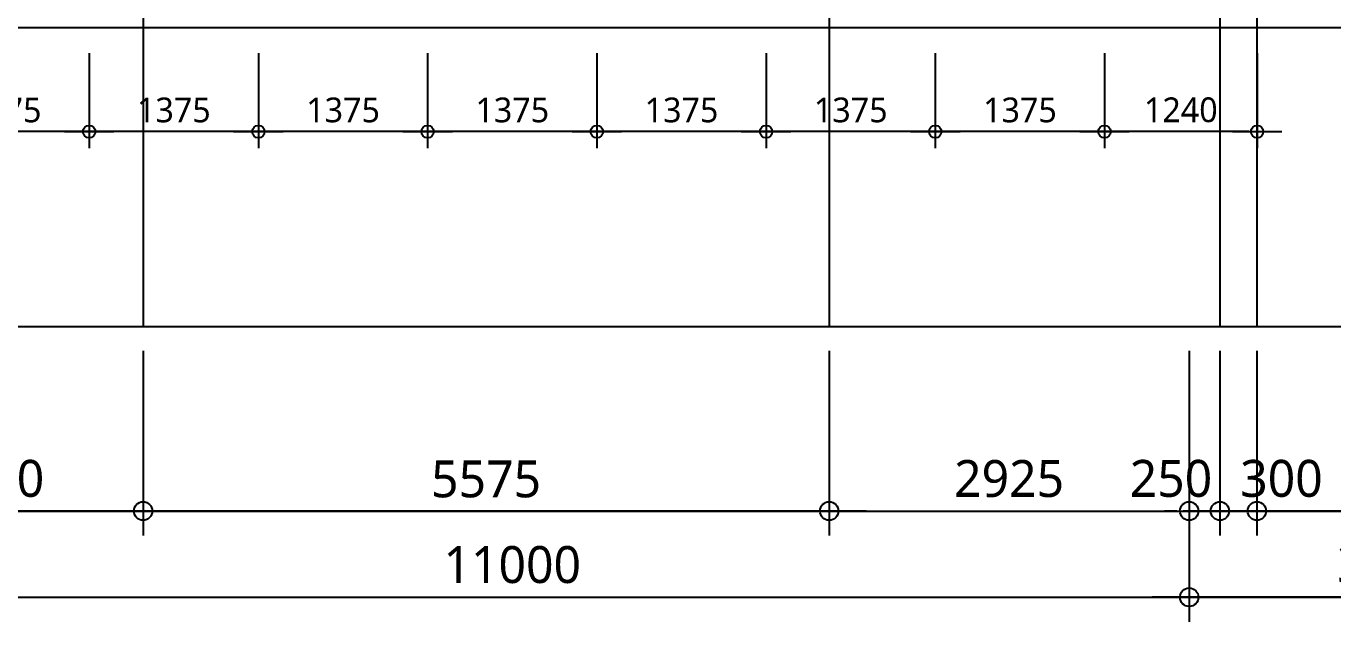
# Model space of a CAD drawing. Header units: millimetres. Extents: x 3775 to 244986, y 1861 to 55808.
# Drawn here: x 217558 to 228176, y 5982 to 10820 of the extents above; entities that cross this region are included whole.
import ezdxf

# ---------------------------------------------------------------- set-up
doc = ezdxf.new("R2010")
doc.units = ezdxf.units.MM
doc.header["$LTSCALE"] = 100
doc.header["$MEASUREMENT"] = 0
doc.header["$PDSIZE"] = -10
doc.linetypes.add('CEN', pattern=[62, 60, -1, 0, -1])
doc.layers.get('0').update_dxf_attribs({"linetype": 'CONTINUOUS'})
doc.layers.get('Defpoints').update_dxf_attribs({"color": 171, "linetype": 'CONTINUOUS'})
doc.layers.add('CEN(ST)', color=1, linetype='CEN')
doc.layers.add('NDIM', color=7, linetype='CONTINUOUS')
doc.styles.add('CGS', font='cgse', dxfattribs={"bigfont": 'cgs'})
doc.styles.add('나눔바른고딕', font='NanumBarunGothic.ttf')
doc.dimstyles.new('NDIM 1200', dxfattribs={"dimscale": 75, "dimtxt": 3, "dimasz": 1, "dimexe": 2, "dimexo": 2, "dimgap": 1, "dimtad": 1, "dimdec": 0, "dimdsep": 46, "dimtxsty": 'CGS', "dimblk": 'DOT0', "dimcen": 1, "dimdle": 8, "dimclrd": 256, "dimclre": 256, "dimclrt": 256, "dimadec": 0, "dimazin": 0, "dimtfac": 1, "dimtdec": 0, "dimtix": 1, "dimtmove": 2, "dimatfit": 3, "dimldrblk": 'DOT0', "dimfxl": 1, "dimtolj": 1, "dimtzin": 0, "dimlwd": -1, "dimlwe": -1, "dimarcsym": 0})

# ---------------------------------------------------------------- blocks, each defined once
blk = doc.blocks.new('DOT0')
blk.add_line((-3, 0), (3, 0))
at = {"color": 6}
blk.add_circle((0, 0), 0.75, dxfattribs=at)
blk = doc.blocks.new('*D346')
at = {"layer": 'Defpoints', "color": 0, "ltscale": 0.4, "transparency": 16777216}
for p in [(216008, 8382), (227008, 8382), (227008, 6182)]:
    blk.add_point(p, dxfattribs=at)
at = {"layer": 'NDIM', "ltscale": 0.4, "transparency": 16777216}
for p, q in [((216008, 8182), (216008, 5982)), ((227008, 8182), (227008, 5982)), ((216108, 6182), (226908, 6182))]:
    blk.add_line(p, q, dxfattribs=at)
at = {"layer": 'NDIM', "ltscale": 0.4, "transparency": 16777216, "xscale": 100, "yscale": 100, "zscale": 100, "rotation": 180}
blk.add_blockref('DOT0', (216008, 6182), dxfattribs=at)
at = {"layer": 'NDIM', "ltscale": 0.4, "transparency": 16777216, "xscale": 100, "yscale": 100, "zscale": 100}
blk.add_blockref('DOT0', (227008, 6182), dxfattribs=at)
at = {"layer": 'NDIM', "ltscale": 0.4, "transparency": 16777216, "insert": (221508, 6445), "char_height": 300, "attachment_point": 5, "style": '나눔바른고딕'}
blk.add_mtext('\\A1;11000', dxfattribs=at)
blk = doc.blocks.new('*D387')
at = {"layer": 'Defpoints', "color": 0, "ltscale": 0.4, "transparency": 16777216}
for p in [(216695, 10733), (218070, 10733), (216695, 9963)]:
    blk.add_point(p, dxfattribs=at)
at = {"layer": 'NDIM', "ltscale": 0.4, "transparency": 16777216}
for p, q in [((216695, 10599), (216695, 9829)), ((218070, 10599), (218070, 9829)), ((218003, 9963), (216762, 9963))]:
    blk.add_line(p, q, dxfattribs=at)
at = {"layer": 'NDIM', "ltscale": 0.4, "transparency": 16777216, "xscale": 67, "yscale": 67, "zscale": 67, "rotation": 180}
blk.add_blockref('DOT0', (216695, 9963), dxfattribs=at)
at = {"layer": 'NDIM', "ltscale": 0.4, "transparency": 16777216, "xscale": 67, "yscale": 67, "zscale": 67}
blk.add_blockref('DOT0', (218070, 9963), dxfattribs=at)
at = {"layer": 'NDIM', "ltscale": 0.4, "transparency": 16777216, "insert": (217383, 10138), "char_height": 201, "attachment_point": 5, "style": '나눔바른고딕'}
blk.add_mtext('\\A1;1375', dxfattribs=at)
blk = doc.blocks.new('*D388')
at = {"layer": 'Defpoints', "color": 0, "ltscale": 0.4, "transparency": 16777216}
for p in [(216695, 10733), (218070, 10733), (216695, 9963)]:
    blk.add_point(p, dxfattribs=at)
at = {"layer": 'NDIM', "ltscale": 0.4, "transparency": 16777216}
for p, q in [((216695, 10599), (216695, 9829)), ((218070, 10599), (218070, 9829)), ((218003, 9963), (216762, 9963))]:
    blk.add_line(p, q, dxfattribs=at)
at = {"layer": 'NDIM', "ltscale": 0.4, "transparency": 16777216, "xscale": 67, "yscale": 67, "zscale": 67, "rotation": 180}
blk.add_blockref('DOT0', (216695, 9963), dxfattribs=at)
at = {"layer": 'NDIM', "ltscale": 0.4, "transparency": 16777216, "xscale": 67, "yscale": 67, "zscale": 67}
blk.add_blockref('DOT0', (218070, 9963), dxfattribs=at)
at = {"layer": 'NDIM', "ltscale": 0.4, "transparency": 16777216, "insert": (217383, 10138), "char_height": 201, "attachment_point": 5, "style": '나눔바른고딕'}
blk.add_mtext('\\A1;1375', dxfattribs=at)
blk = doc.blocks.new('*D389')
at = {"layer": 'Defpoints', "color": 0, "ltscale": 0.4, "transparency": 16777216}
for p in [(218070, 10733), (219445, 10733), (218070, 9963)]:
    blk.add_point(p, dxfattribs=at)
at = {"layer": 'NDIM', "ltscale": 0.4, "transparency": 16777216}
for p, q in [((218070, 10599), (218070, 9829)), ((219445, 10599), (219445, 9829)), ((219378, 9963), (218137, 9963))]:
    blk.add_line(p, q, dxfattribs=at)
at = {"layer": 'NDIM', "ltscale": 0.4, "transparency": 16777216, "xscale": 67, "yscale": 67, "zscale": 67, "rotation": 180}
blk.add_blockref('DOT0', (218070, 9963), dxfattribs=at)
at = {"layer": 'NDIM', "ltscale": 0.4, "transparency": 16777216, "xscale": 67, "yscale": 67, "zscale": 67}
blk.add_blockref('DOT0', (219445, 9963), dxfattribs=at)
at = {"layer": 'NDIM', "ltscale": 0.4, "transparency": 16777216, "insert": (218758, 10138), "char_height": 201, "attachment_point": 5, "style": '나눔바른고딕'}
blk.add_mtext('\\A1;1375', dxfattribs=at)
blk = doc.blocks.new('*D390')
at = {"layer": 'Defpoints', "color": 0, "ltscale": 0.4, "transparency": 16777216}
for p in [(219445, 10733), (220820, 10733), (219445, 9963)]:
    blk.add_point(p, dxfattribs=at)
at = {"layer": 'NDIM', "ltscale": 0.4, "transparency": 16777216}
for p, q in [((219445, 10599), (219445, 9829)), ((220820, 10599), (220820, 9829)), ((220753, 9963), (219512, 9963))]:
    blk.add_line(p, q, dxfattribs=at)
at = {"layer": 'NDIM', "ltscale": 0.4, "transparency": 16777216, "xscale": 67, "yscale": 67, "zscale": 67, "rotation": 180}
blk.add_blockref('DOT0', (219445, 9963), dxfattribs=at)
at = {"layer": 'NDIM', "ltscale": 0.4, "transparency": 16777216, "xscale": 67, "yscale": 67, "zscale": 67}
blk.add_blockref('DOT0', (220820, 9963), dxfattribs=at)
at = {"layer": 'NDIM', "ltscale": 0.4, "transparency": 16777216, "insert": (220133, 10138), "char_height": 201, "attachment_point": 5, "style": '나눔바른고딕'}
blk.add_mtext('\\A1;1375', dxfattribs=at)
blk = doc.blocks.new('*D391')
at = {"layer": 'Defpoints', "color": 0, "ltscale": 0.4, "transparency": 16777216}
for p in [(220820, 10733), (222195, 10733), (220820, 9963)]:
    blk.add_point(p, dxfattribs=at)
at = {"layer": 'NDIM', "ltscale": 0.4, "transparency": 16777216}
for p, q in [((220820, 10599), (220820, 9829)), ((222195, 10599), (222195, 9829)), ((222128, 9963), (220887, 9963))]:
    blk.add_line(p, q, dxfattribs=at)
at = {"layer": 'NDIM', "ltscale": 0.4, "transparency": 16777216, "xscale": 67, "yscale": 67, "zscale": 67, "rotation": 180}
blk.add_blockref('DOT0', (220820, 9963), dxfattribs=at)
at = {"layer": 'NDIM', "ltscale": 0.4, "transparency": 16777216, "xscale": 67, "yscale": 67, "zscale": 67}
blk.add_blockref('DOT0', (222195, 9963), dxfattribs=at)
at = {"layer": 'NDIM', "ltscale": 0.4, "transparency": 16777216, "insert": (221508, 10138), "char_height": 201, "attachment_point": 5, "style": '나눔바른고딕'}
blk.add_mtext('\\A1;1375', dxfattribs=at)
blk = doc.blocks.new('*D392')
at = {"layer": 'Defpoints', "color": 0, "ltscale": 0.4, "transparency": 16777216}
for p in [(222195, 10733), (223570, 10733), (222195, 9963)]:
    blk.add_point(p, dxfattribs=at)
at = {"layer": 'NDIM', "ltscale": 0.4, "transparency": 16777216}
for p, q in [((222195, 10599), (222195, 9829)), ((223570, 10599), (223570, 9829)), ((223503, 9963), (222262, 9963))]:
    blk.add_line(p, q, dxfattribs=at)
at = {"layer": 'NDIM', "ltscale": 0.4, "transparency": 16777216, "xscale": 67, "yscale": 67, "zscale": 67, "rotation": 180}
blk.add_blockref('DOT0', (222195, 9963), dxfattribs=at)
at = {"layer": 'NDIM', "ltscale": 0.4, "transparency": 16777216, "xscale": 67, "yscale": 67, "zscale": 67}
blk.add_blockref('DOT0', (223570, 9963), dxfattribs=at)
at = {"layer": 'NDIM', "ltscale": 0.4, "transparency": 16777216, "insert": (222883, 10138), "char_height": 201, "attachment_point": 5, "style": '나눔바른고딕'}
blk.add_mtext('\\A1;1375', dxfattribs=at)
blk = doc.blocks.new('*D393')
at = {"layer": 'Defpoints', "color": 0, "ltscale": 0.4, "transparency": 16777216}
for p in [(223570, 10733), (224945, 10733), (223570, 9963)]:
    blk.add_point(p, dxfattribs=at)
at = {"layer": 'NDIM', "ltscale": 0.4, "transparency": 16777216}
for p, q in [((223570, 10599), (223570, 9829)), ((224945, 10599), (224945, 9829)), ((224878, 9963), (223637, 9963))]:
    blk.add_line(p, q, dxfattribs=at)
at = {"layer": 'NDIM', "ltscale": 0.4, "transparency": 16777216, "xscale": 67, "yscale": 67, "zscale": 67, "rotation": 180}
blk.add_blockref('DOT0', (223570, 9963), dxfattribs=at)
at = {"layer": 'NDIM', "ltscale": 0.4, "transparency": 16777216, "xscale": 67, "yscale": 67, "zscale": 67}
blk.add_blockref('DOT0', (224945, 9963), dxfattribs=at)
at = {"layer": 'NDIM', "ltscale": 0.4, "transparency": 16777216, "insert": (224258, 10138), "char_height": 201, "attachment_point": 5, "style": '나눔바른고딕'}
blk.add_mtext('\\A1;1375', dxfattribs=at)
blk = doc.blocks.new('*D351')
at = {"layer": 'Defpoints', "color": 0, "ltscale": 0.4, "transparency": 16777216}
for p in [(224945, 10733), (226320, 10733), (224945, 9963)]:
    blk.add_point(p, dxfattribs=at)
at = {"layer": 'NDIM', "ltscale": 0.4, "transparency": 16777216}
for p, q in [((224945, 10599), (224945, 9829)), ((226320, 10599), (226320, 9829)), ((226253, 9963), (225012, 9963))]:
    blk.add_line(p, q, dxfattribs=at)
at = {"layer": 'NDIM', "ltscale": 0.4, "transparency": 16777216, "xscale": 67, "yscale": 67, "zscale": 67, "rotation": 180}
blk.add_blockref('DOT0', (224945, 9963), dxfattribs=at)
at = {"layer": 'NDIM', "ltscale": 0.4, "transparency": 16777216, "xscale": 67, "yscale": 67, "zscale": 67}
blk.add_blockref('DOT0', (226320, 9963), dxfattribs=at)
at = {"layer": 'NDIM', "ltscale": 0.4, "transparency": 16777216, "insert": (225633, 10138), "char_height": 201, "attachment_point": 5, "style": '나눔바른고딕'}
blk.add_mtext('\\A1;1375', dxfattribs=at)
blk = doc.blocks.new('*D352')
at = {"layer": 'Defpoints', "color": 0, "ltscale": 0.4, "transparency": 16777216}
for p in [(226320, 10733), (227560, 10733), (226320, 9963)]:
    blk.add_point(p, dxfattribs=at)
at = {"layer": 'NDIM', "ltscale": 0.4, "transparency": 16777216}
for p, q in [((226320, 10599), (226320, 9829)), ((227560, 10599), (227560, 9829)), ((227493, 9963), (226387, 9963))]:
    blk.add_line(p, q, dxfattribs=at)
at = {"layer": 'NDIM', "ltscale": 0.4, "transparency": 16777216, "xscale": 67, "yscale": 67, "zscale": 67, "rotation": 180}
blk.add_blockref('DOT0', (226320, 9963), dxfattribs=at)
at = {"layer": 'NDIM', "ltscale": 0.4, "transparency": 16777216, "xscale": 67, "yscale": 67, "zscale": 67}
blk.add_blockref('DOT0', (227560, 9963), dxfattribs=at)
at = {"layer": 'NDIM', "ltscale": 0.4, "transparency": 16777216, "insert": (226940, 10139), "char_height": 201, "attachment_point": 5, "style": '나눔바른고딕'}
blk.add_mtext('\\A1;1240', dxfattribs=at)
blk = doc.blocks.new('*D396')
at = {"layer": 'Defpoints', "color": 0, "ltscale": 0.4, "transparency": 16777216}
for p in [(216008, 8382), (218508, 8382), (216008, 6882)]:
    blk.add_point(p, dxfattribs=at)
at = {"layer": 'NDIM', "ltscale": 0.4, "transparency": 16777216}
for p, q in [((216008, 8182), (216008, 6682)), ((218508, 8182), (218508, 6682)), ((218408, 6882), (216108, 6882))]:
    blk.add_line(p, q, dxfattribs=at)
at = {"layer": 'NDIM', "ltscale": 0.4, "transparency": 16777216, "xscale": 100, "yscale": 100, "zscale": 100, "rotation": 180}
blk.add_blockref('DOT0', (216008, 6882), dxfattribs=at)
at = {"layer": 'NDIM', "ltscale": 0.4, "transparency": 16777216, "xscale": 100, "yscale": 100, "zscale": 100}
blk.add_blockref('DOT0', (218508, 6882), dxfattribs=at)
at = {"layer": 'NDIM', "ltscale": 0.4, "transparency": 16777216, "insert": (217258, 7145), "char_height": 300, "attachment_point": 5, "style": '나눔바른고딕'}
blk.add_mtext('\\A1;2500', dxfattribs=at)
blk = doc.blocks.new('*D397')
at = {"layer": 'Defpoints', "color": 0, "ltscale": 0.4, "transparency": 16777216}
for p in [(218508, 8382), (224083, 8382), (218508, 6882)]:
    blk.add_point(p, dxfattribs=at)
at = {"layer": 'NDIM', "ltscale": 0.4, "transparency": 16777216}
for p, q in [((218508, 8182), (218508, 6682)), ((224083, 8182), (224083, 6682)), ((223983, 6882), (218608, 6882))]:
    blk.add_line(p, q, dxfattribs=at)
at = {"layer": 'NDIM', "ltscale": 0.4, "transparency": 16777216, "xscale": 100, "yscale": 100, "zscale": 100, "rotation": 180}
blk.add_blockref('DOT0', (218508, 6882), dxfattribs=at)
at = {"layer": 'NDIM', "ltscale": 0.4, "transparency": 16777216, "xscale": 100, "yscale": 100, "zscale": 100}
blk.add_blockref('DOT0', (224083, 6882), dxfattribs=at)
at = {"layer": 'NDIM', "ltscale": 0.4, "transparency": 16777216, "insert": (221295, 7141), "char_height": 300, "attachment_point": 5, "style": '나눔바른고딕'}
blk.add_mtext('\\A1;5575', dxfattribs=at)
blk = doc.blocks.new('*D398')
at = {"layer": 'Defpoints', "color": 0, "ltscale": 0.4, "transparency": 16777216}
for p in [(224083, 8382), (227008, 8382), (227008, 6882)]:
    blk.add_point(p, dxfattribs=at)
at = {"layer": 'NDIM', "ltscale": 0.4, "transparency": 16777216}
for p, q in [((224083, 8182), (224083, 6682)), ((227008, 8182), (227008, 6682)), ((224183, 6882), (226908, 6882))]:
    blk.add_line(p, q, dxfattribs=at)
at = {"layer": 'NDIM', "ltscale": 0.4, "transparency": 16777216, "xscale": 100, "yscale": 100, "zscale": 100, "rotation": 180}
blk.add_blockref('DOT0', (224083, 6882), dxfattribs=at)
at = {"layer": 'NDIM', "ltscale": 0.4, "transparency": 16777216, "xscale": 100, "yscale": 100, "zscale": 100}
blk.add_blockref('DOT0', (227008, 6882), dxfattribs=at)
at = {"layer": 'NDIM', "ltscale": 0.4, "transparency": 16777216, "insert": (225545, 7144), "char_height": 300, "attachment_point": 5, "style": '나눔바른고딕'}
blk.add_mtext('\\A1;2925', dxfattribs=at)
blk = doc.blocks.new('*D399')
at = {"layer": 'Defpoints', "color": 0, "ltscale": 0.4, "transparency": 16777216}
for p in [(227008, 8382), (227258, 8382), (227008, 6882)]:
    blk.add_point(p, dxfattribs=at)
at = {"layer": 'NDIM', "ltscale": 0.4, "transparency": 16777216}
for p, q in [((227008, 8182), (227008, 6682)), ((227258, 8182), (227258, 6682)), ((226908, 6882), (226808, 6882)), ((227258, 6882), (227008, 6882)), ((227358, 6882), (227458, 6882))]:
    blk.add_line(p, q, dxfattribs=at)
at = {"layer": 'NDIM', "ltscale": 0.4, "transparency": 16777216, "xscale": 100, "yscale": 100, "zscale": 100}
blk.add_blockref('DOT0', (227008, 6882), dxfattribs=at)
at = {"layer": 'NDIM', "ltscale": 0.4, "transparency": 16777216, "xscale": 100, "yscale": 100, "zscale": 100, "rotation": 180}
blk.add_blockref('DOT0', (227258, 6882), dxfattribs=at)
at = {"layer": 'NDIM', "ltscale": 0.4, "transparency": 16777216, "insert": (226860, 7145), "char_height": 300, "attachment_point": 5, "style": '나눔바른고딕'}
blk.add_mtext('\\A1;250', dxfattribs=at)
blk = doc.blocks.new('*D400')
at = {"layer": 'Defpoints', "color": 0, "ltscale": 0.4, "transparency": 16777216}
for p in [(227258, 8382), (227558, 8382), (227258, 6882)]:
    blk.add_point(p, dxfattribs=at)
at = {"layer": 'NDIM', "ltscale": 0.4, "transparency": 16777216}
for p, q in [((227258, 8182), (227258, 6682)), ((227558, 8182), (227558, 6682)), ((227158, 6882), (227058, 6882)), ((227558, 6882), (227258, 6882)), ((227658, 6882), (227758, 6882))]:
    blk.add_line(p, q, dxfattribs=at)
at = {"layer": 'NDIM', "ltscale": 0.4, "transparency": 16777216, "xscale": 100, "yscale": 100, "zscale": 100}
blk.add_blockref('DOT0', (227258, 6882), dxfattribs=at)
at = {"layer": 'NDIM', "ltscale": 0.4, "transparency": 16777216, "xscale": 100, "yscale": 100, "zscale": 100, "rotation": 180}
blk.add_blockref('DOT0', (227558, 6882), dxfattribs=at)
at = {"layer": 'NDIM', "ltscale": 0.4, "transparency": 16777216, "insert": (227758, 7145), "char_height": 300, "attachment_point": 5, "style": '나눔바른고딕'}
blk.add_mtext('\\A1;300', dxfattribs=at)
blk = doc.blocks.new('*D401')
at = {"layer": 'Defpoints', "color": 0, "ltscale": 0.4, "transparency": 16777216}
for p in [(227558, 8382), (230308, 8382), (227558, 6882)]:
    blk.add_point(p, dxfattribs=at)
at = {"layer": 'NDIM', "ltscale": 0.4, "transparency": 16777216}
for p, q in [((227558, 8182), (227558, 6682)), ((230308, 8182), (230308, 6682)), ((230208, 6882), (227658, 6882))]:
    blk.add_line(p, q, dxfattribs=at)
at = {"layer": 'NDIM', "ltscale": 0.4, "transparency": 16777216, "xscale": 100, "yscale": 100, "zscale": 100, "rotation": 180}
blk.add_blockref('DOT0', (227558, 6882), dxfattribs=at)
at = {"layer": 'NDIM', "ltscale": 0.4, "transparency": 16777216, "xscale": 100, "yscale": 100, "zscale": 100}
blk.add_blockref('DOT0', (230308, 6882), dxfattribs=at)
at = {"layer": 'NDIM', "ltscale": 0.4, "transparency": 16777216, "insert": (228933, 7145), "char_height": 300, "attachment_point": 5, "style": '나눔바른고딕'}
blk.add_mtext('\\A1;2750', dxfattribs=at)
blk = doc.blocks.new('*D408')
at = {"layer": 'Defpoints', "color": 0, "ltscale": 0.4, "transparency": 16777216}
for p in [(227008, 8382), (230308, 8382), (227008, 6182)]:
    blk.add_point(p, dxfattribs=at)
at = {"layer": 'NDIM', "ltscale": 0.4, "transparency": 16777216}
for p, q in [((227008, 8182), (227008, 5982)), ((230308, 8182), (230308, 5982)), ((230208, 6182), (227108, 6182))]:
    blk.add_line(p, q, dxfattribs=at)
at = {"layer": 'NDIM', "ltscale": 0.4, "transparency": 16777216, "xscale": 100, "yscale": 100, "zscale": 100, "rotation": 180}
blk.add_blockref('DOT0', (227008, 6182), dxfattribs=at)
at = {"layer": 'NDIM', "ltscale": 0.4, "transparency": 16777216, "xscale": 100, "yscale": 100, "zscale": 100}
blk.add_blockref('DOT0', (230308, 6182), dxfattribs=at)
at = {"layer": 'NDIM', "ltscale": 0.4, "transparency": 16777216, "insert": (228658, 6445), "char_height": 300, "attachment_point": 5, "style": '나눔바른고딕'}
blk.add_mtext('\\A1;3300', dxfattribs=at)

msp = doc.modelspace()

# ---------------------------------------------------------------- linework, layer by layer
at = {"layer": 'CEN(ST)', "ltscale": 10000}
for p, q in [((227257.8, 24255.8), (227257.8, 8381.8)), ((227557.8, 24255.8), (227557.8, 8381.8)), ((218507.8, 20123), (218507.8, 8381.8)), ((224081.5, 13641.7), (224081.5, 8381.8)), ((170790, 10807.8), (234682.7, 10807.8))]:
    msp.add_line(p, q, dxfattribs=at)
at = {"layer": 'Defpoints', "ltscale": 10000}
for points in [[(168590, 6181.8), (236882.7, 6181.8), (236882.7, 53932.8), (168590, 53932.8)], [(169290, 6881.8), (236182.7, 6881.8), (236182.7, 53232.8), (169290, 53232.8)], [(170790, 8381.8), (234682.7, 8381.8), (234682.7, 51732.8), (170790, 51732.8)]]:
    msp.add_lwpolyline(points, close=True, dxfattribs=at)

# ---------------------------------------------------------------- dimensions: what is measured, and where the dimension line sits
at = {"layer": 'NDIM', "ltscale": 0.4}
for base, p1, p2, override, picture, middle in [((216695.3, 9962.6), (218070.3, 10732.8), (216695.3, 10732.8), {"dimscale": 67, "dimtxsty": '나눔바른고딕'}, '*D387', (217382.8, 10138.4)), ((216695.3, 9962.6), (218070.3, 10732.8), (216695.3, 10732.8), {"dimscale": 67, "dimtxsty": '나눔바른고딕'}, '*D388', (217382.8, 10138.4)), ((218070.3, 9962.6), (219445.3, 10732.8), (218070.3, 10732.8), {"dimscale": 67, "dimtxsty": '나눔바른고딕'}, '*D389', (218757.8, 10138.4)), ((219445.3, 9962.6), (220820.3, 10732.8), (219445.3, 10732.8), {"dimscale": 67, "dimtxsty": '나눔바른고딕'}, '*D390', (220132.8, 10138.4)), ((220820.3, 9962.6), (222195.3, 10732.8), (220820.3, 10732.8), {"dimscale": 67, "dimtxsty": '나눔바른고딕'}, '*D391', (221507.8, 10138.4)), ((222195.3, 9962.6), (223570.3, 10732.8), (222195.3, 10732.8), {"dimscale": 67, "dimtxsty": '나눔바른고딕'}, '*D392', (222882.8, 10138.4)), ((223570.3, 9962.6), (224945.3, 10732.8), (223570.3, 10732.8), {"dimscale": 67, "dimtxsty": '나눔바른고딕'}, '*D393', (224257.8, 10138.4)), ((224945.3, 9962.6), (226320.3, 10732.8), (224945.3, 10732.8), {"dimscale": 67, "dimtxsty": '나눔바른고딕'}, '*D351', (225632.8, 10138.4)), ((226320.3, 9962.6), (227560.3, 10732.8), (226320.3, 10732.8), {"dimscale": 67, "dimtxsty": '나눔바른고딕'}, '*D352', (226940.3, 10138.7)), ((216007.8, 6881.8), (218507.8, 8381.8), (216007.8, 8381.8), {"dimscale": 100, "dimtxsty": '나눔바른고딕'}, '*D396', (217257.8, 7144.7)), ((218507.8, 6881.8), (224082.8, 8381.8), (218507.8, 8381.8), {"dimscale": 100, "dimtxsty": '나눔바른고딕'}, '*D397', (221295.3, 7141.2)), ((227007.8, 6181.8), (230307.8, 8381.8), (227007.8, 8381.8), {"dimscale": 100, "dimtxsty": '나눔바른고딕'}, '*D408', (228657.8, 6444.9)), ((227557.8, 6881.8), (230307.8, 8381.8), (227557.8, 8381.8), {"dimscale": 100, "dimtxsty": '나눔바른고딕'}, '*D401', (228932.8, 7144.7))]:
    dim = msp.add_linear_dim(base=base, p1=p1, p2=p2, angle=180, dimstyle='NDIM 1200', override=override, dxfattribs=at)
    dim.commit()
    dim.dimension.update_dxf_attribs({"geometry": picture, "text_midpoint": middle})
for base, p1, picture, middle in [((227007.8, 6181.8), (216007.8, 8381.8), '*D346', (221507.8, 6444.7)), ((227007.8, 6881.8), (224082.8, 8381.8), '*D398', (225545.3, 7144.3))]:
    dim = msp.add_linear_dim(base=base, p1=p1, p2=(227007.8, 8381.8), dimstyle='NDIM 1200', override={"dimscale": 100, "dimtxsty": '나눔바른고딕'}, dxfattribs=at)
    dim.commit()
    dim.dimension.update_dxf_attribs({"geometry": picture, "text_midpoint": middle})
for base, p1, p2, picture, middle in [((227007.8, 6881.8), (227257.8, 8381.8), (227007.8, 8381.8), '*D399', (226860.1, 7144.7)), ((227257.8, 6881.8), (227557.8, 8381.8), (227257.8, 8381.8), '*D400', (227757.6, 7144.9))]:
    dim = msp.add_linear_dim(base=base, p1=p1, p2=p2, angle=180, dimstyle='NDIM 1200', override={"dimscale": 100, "dimtxsty": '나눔바른고딕'}, dxfattribs=at)
    dim.commit()
    dim.dimension.update_dxf_attribs({"geometry": picture, "text_midpoint": middle, "dimtype": 160})

doc.saveas('drawing.dxf')
